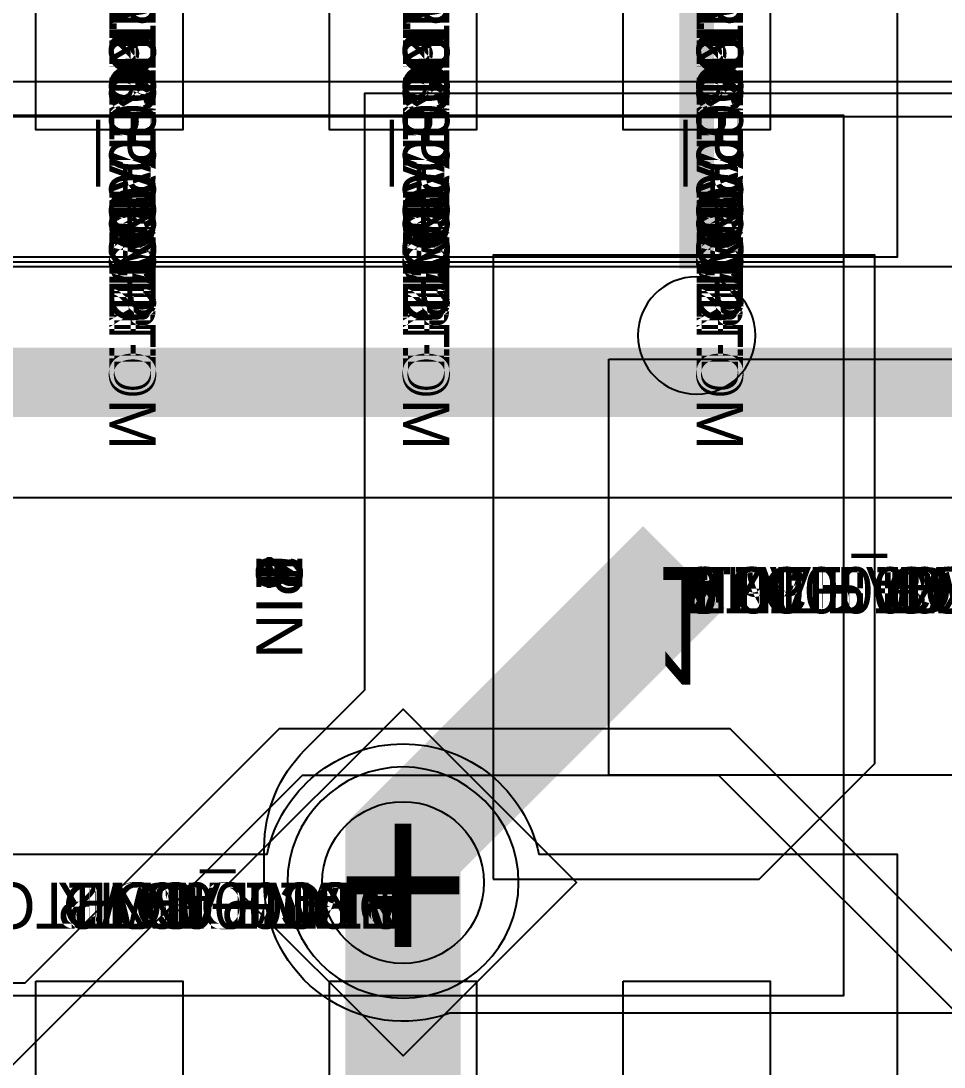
# Model space of a CAD drawing. Extents: x 0 to 323, y 0 to 320.
# Drawn here: x 30.545 to 34.538, y 206.042 to 210.569 of the extents above; entities that cross this region are included whole.
import ezdxf
from ezdxf.enums import TextEntityAlignment as Align

# ---------------------------------------------------------------- set-up
doc = ezdxf.new("R2010")
doc.units = 0
doc.header["$MEASUREMENT"] = 0
doc.layers.get('0').update_dxf_attribs({"linetype": 'CONTINUOUS'})
for name, color, linetype in [('CDN_FIGURES', 7, 'CONTINUOUS'), ('ETCH_BOTTOM', 7, 'CONTINUOUS'), ('ETCH_GND', 3, 'CONTINUOUS'), ('ETCH_INT1', 4, 'CONTINUOUS'), ('ETCH_INT2', 5, 'CONTINUOUS'), ('ETCH_PWR', 6, 'CONTINUOUS'), ('ETCH_TOP', 2, 'CONTINUOUS'), ('MANUFACTURING_NCLEGEND-1-6', 8, 'CONTINUOUS'), ('PACKAGE_GEOMETRY_ASSEMBLY_TOP', 11, 'CONTINUOUS'), ('PACKAGE_GEOMETRY_PIN_NUMBER', 9, 'CONTINUOUS')]:
    doc.layers.add(name, color=color, linetype=linetype)

# ---------------------------------------------------------------- blocks, each defined once
blk = doc.blocks.new('PAD_INFO')
for tag in ['SHAPE_TYPE', 'PAD_HEIGHT', 'PAD_LAYER', 'PAD_TYPE', 'PAD_WIDTH']:
    blk.add_attdef(tag, (0, 0), '', height=0.2)
at = {"flags": 2}
blk.add_attdef('CDN_TYPE', (0, 0), '', height=0.2, dxfattribs=at)
blk = doc.blocks.new('DRILL_INFO')
at = {"flags": 2}
blk.add_attdef('CDN_TYPE', (0, 0), '', height=0.2, dxfattribs=at)
for tag in ['FSHAPE', 'FCHAR', 'DRILL_HEIGHT', 'DIAMETER', 'PLATED', 'DRILL_WIDTH']:
    blk.add_attdef(tag, (0, 0), '', height=0.2)
blk = doc.blocks.new('VIA0700X0300')
at = {"layer": 'ETCH_BOTTOM'}
blk.add_circle((0, 0), 0.35, dxfattribs=at)
at = {"layer": 'ETCH_GND'}
blk.add_circle((0, 0), 0.35, dxfattribs=at)
at = {"layer": 'ETCH_INT1'}
blk.add_circle((0, 0), 0.35, dxfattribs=at)
at = {"layer": 'ETCH_INT2'}
blk.add_circle((0, 0), 0.35, dxfattribs=at)
at = {"layer": 'ETCH_PWR'}
blk.add_circle((0, 0), 0.35, dxfattribs=at)
at = {"layer": 'ETCH_TOP'}
blk.add_circle((0, 0), 0.35, dxfattribs=at)
ref = blk.add_blockref('PAD_INFO', (0, 0))
ref.add_attrib('PAD_LAYER', 'ETCH_TOP', (0, 0), dxfattribs={"height": 0.2})
ref.add_attrib('SHAPE_TYPE', 'NULL', (0, 0), dxfattribs={"height": 0.2})
ref.add_attrib('PAD_TYPE', 'ANTIPAD', (0, 0), dxfattribs={"height": 0.2})
ref.add_attrib('PAD_WIDTH', '0.000000', (0, 0), dxfattribs={"height": 0.2})
ref.add_attrib('PAD_HEIGHT', '0.000000', (0, 0), dxfattribs={"height": 0.2})
ref = blk.add_blockref('PAD_INFO', (0, 0))
ref.add_attrib('PAD_LAYER', 'ETCH_GND', (0, 0), dxfattribs={"height": 0.2})
ref.add_attrib('SHAPE_TYPE', 'NULL', (0, 0), dxfattribs={"height": 0.2})
ref.add_attrib('PAD_TYPE', 'ANTIPAD', (0, 0), dxfattribs={"height": 0.2})
ref.add_attrib('PAD_WIDTH', '0.000000', (0, 0), dxfattribs={"height": 0.2})
ref.add_attrib('PAD_HEIGHT', '0.000000', (0, 0), dxfattribs={"height": 0.2})
ref = blk.add_blockref('PAD_INFO', (0, 0))
ref.add_attrib('PAD_LAYER', 'ETCH_INT1', (0, 0), dxfattribs={"height": 0.2})
ref.add_attrib('SHAPE_TYPE', 'NULL', (0, 0), dxfattribs={"height": 0.2})
ref.add_attrib('PAD_TYPE', 'ANTIPAD', (0, 0), dxfattribs={"height": 0.2})
ref.add_attrib('PAD_WIDTH', '0.000000', (0, 0), dxfattribs={"height": 0.2})
ref.add_attrib('PAD_HEIGHT', '0.000000', (0, 0), dxfattribs={"height": 0.2})
ref = blk.add_blockref('PAD_INFO', (0, 0))
ref.add_attrib('PAD_LAYER', 'ETCH_INT2', (0, 0), dxfattribs={"height": 0.2})
ref.add_attrib('SHAPE_TYPE', 'NULL', (0, 0), dxfattribs={"height": 0.2})
ref.add_attrib('PAD_TYPE', 'ANTIPAD', (0, 0), dxfattribs={"height": 0.2})
ref.add_attrib('PAD_WIDTH', '0.000000', (0, 0), dxfattribs={"height": 0.2})
ref.add_attrib('PAD_HEIGHT', '0.000000', (0, 0), dxfattribs={"height": 0.2})
ref = blk.add_blockref('PAD_INFO', (0, 0))
ref.add_attrib('PAD_LAYER', 'ETCH_PWR', (0, 0), dxfattribs={"height": 0.2})
ref.add_attrib('SHAPE_TYPE', 'NULL', (0, 0), dxfattribs={"height": 0.2})
ref.add_attrib('PAD_TYPE', 'ANTIPAD', (0, 0), dxfattribs={"height": 0.2})
ref.add_attrib('PAD_WIDTH', '0.000000', (0, 0), dxfattribs={"height": 0.2})
ref.add_attrib('PAD_HEIGHT', '0.000000', (0, 0), dxfattribs={"height": 0.2})
ref = blk.add_blockref('PAD_INFO', (0, 0))
ref.add_attrib('PAD_LAYER', 'ETCH_BOTTOM', (0, 0), dxfattribs={"height": 0.2})
ref.add_attrib('SHAPE_TYPE', 'NULL', (0, 0), dxfattribs={"height": 0.2})
ref.add_attrib('PAD_TYPE', 'ANTIPAD', (0, 0), dxfattribs={"height": 0.2})
ref.add_attrib('PAD_WIDTH', '0.000000', (0, 0), dxfattribs={"height": 0.2})
ref.add_attrib('PAD_HEIGHT', '0.000000', (0, 0), dxfattribs={"height": 0.2})
ref = blk.add_blockref('PAD_INFO', (0, 0))
ref.add_attrib('PAD_LAYER', 'ETCH_TOP', (0, 0), dxfattribs={"height": 0.2})
ref.add_attrib('SHAPE_TYPE', 'NULL', (0, 0), dxfattribs={"height": 0.2})
ref.add_attrib('PAD_TYPE', 'THERMAL', (0, 0), dxfattribs={"height": 0.2})
ref.add_attrib('PAD_WIDTH', '0.000000', (0, 0), dxfattribs={"height": 0.2})
ref.add_attrib('PAD_HEIGHT', '0.000000', (0, 0), dxfattribs={"height": 0.2})
ref = blk.add_blockref('PAD_INFO', (0, 0))
ref.add_attrib('PAD_LAYER', 'ETCH_GND', (0, 0), dxfattribs={"height": 0.2})
ref.add_attrib('SHAPE_TYPE', 'NULL', (0, 0), dxfattribs={"height": 0.2})
ref.add_attrib('PAD_TYPE', 'THERMAL', (0, 0), dxfattribs={"height": 0.2})
ref.add_attrib('PAD_WIDTH', '0.000000', (0, 0), dxfattribs={"height": 0.2})
ref.add_attrib('PAD_HEIGHT', '0.000000', (0, 0), dxfattribs={"height": 0.2})
ref = blk.add_blockref('PAD_INFO', (0, 0))
ref.add_attrib('PAD_LAYER', 'ETCH_INT1', (0, 0), dxfattribs={"height": 0.2})
ref.add_attrib('SHAPE_TYPE', 'NULL', (0, 0), dxfattribs={"height": 0.2})
ref.add_attrib('PAD_TYPE', 'THERMAL', (0, 0), dxfattribs={"height": 0.2})
ref.add_attrib('PAD_WIDTH', '0.000000', (0, 0), dxfattribs={"height": 0.2})
ref.add_attrib('PAD_HEIGHT', '0.000000', (0, 0), dxfattribs={"height": 0.2})
ref = blk.add_blockref('PAD_INFO', (0, 0))
ref.add_attrib('PAD_LAYER', 'ETCH_INT2', (0, 0), dxfattribs={"height": 0.2})
ref.add_attrib('SHAPE_TYPE', 'NULL', (0, 0), dxfattribs={"height": 0.2})
ref.add_attrib('PAD_TYPE', 'THERMAL', (0, 0), dxfattribs={"height": 0.2})
ref.add_attrib('PAD_WIDTH', '0.000000', (0, 0), dxfattribs={"height": 0.2})
ref.add_attrib('PAD_HEIGHT', '0.000000', (0, 0), dxfattribs={"height": 0.2})
ref = blk.add_blockref('PAD_INFO', (0, 0))
ref.add_attrib('PAD_LAYER', 'ETCH_PWR', (0, 0), dxfattribs={"height": 0.2})
ref.add_attrib('SHAPE_TYPE', 'NULL', (0, 0), dxfattribs={"height": 0.2})
ref.add_attrib('PAD_TYPE', 'THERMAL', (0, 0), dxfattribs={"height": 0.2})
ref.add_attrib('PAD_WIDTH', '0.000000', (0, 0), dxfattribs={"height": 0.2})
ref.add_attrib('PAD_HEIGHT', '0.000000', (0, 0), dxfattribs={"height": 0.2})
ref = blk.add_blockref('PAD_INFO', (0, 0))
ref.add_attrib('PAD_LAYER', 'ETCH_BOTTOM', (0, 0), dxfattribs={"height": 0.2})
ref.add_attrib('SHAPE_TYPE', 'NULL', (0, 0), dxfattribs={"height": 0.2})
ref.add_attrib('PAD_TYPE', 'THERMAL', (0, 0), dxfattribs={"height": 0.2})
ref.add_attrib('PAD_WIDTH', '0.000000', (0, 0), dxfattribs={"height": 0.2})
ref.add_attrib('PAD_HEIGHT', '0.000000', (0, 0), dxfattribs={"height": 0.2})
ref = blk.add_blockref('PAD_INFO', (0, 0))
ref.add_attrib('PAD_LAYER', 'ETCH_TOP', (0, 0), dxfattribs={"height": 0.2})
ref.add_attrib('SHAPE_TYPE', 'CIRCLE', (0, 0), dxfattribs={"height": 0.2})
ref.add_attrib('PAD_TYPE', 'REGULAR', (0, 0), dxfattribs={"height": 0.2})
ref.add_attrib('PAD_WIDTH', '0.700000', (0, 0), dxfattribs={"height": 0.2})
ref.add_attrib('PAD_HEIGHT', '0.700000', (0, 0), dxfattribs={"height": 0.2})
ref = blk.add_blockref('PAD_INFO', (0, 0))
ref.add_attrib('PAD_LAYER', 'ETCH_GND', (0, 0), dxfattribs={"height": 0.2})
ref.add_attrib('SHAPE_TYPE', 'CIRCLE', (0, 0), dxfattribs={"height": 0.2})
ref.add_attrib('PAD_TYPE', 'REGULAR', (0, 0), dxfattribs={"height": 0.2})
ref.add_attrib('PAD_WIDTH', '0.700000', (0, 0), dxfattribs={"height": 0.2})
ref.add_attrib('PAD_HEIGHT', '0.700000', (0, 0), dxfattribs={"height": 0.2})
ref = blk.add_blockref('PAD_INFO', (0, 0))
ref.add_attrib('PAD_LAYER', 'ETCH_INT1', (0, 0), dxfattribs={"height": 0.2})
ref.add_attrib('SHAPE_TYPE', 'CIRCLE', (0, 0), dxfattribs={"height": 0.2})
ref.add_attrib('PAD_TYPE', 'REGULAR', (0, 0), dxfattribs={"height": 0.2})
ref.add_attrib('PAD_WIDTH', '0.700000', (0, 0), dxfattribs={"height": 0.2})
ref.add_attrib('PAD_HEIGHT', '0.700000', (0, 0), dxfattribs={"height": 0.2})
ref = blk.add_blockref('PAD_INFO', (0, 0))
ref.add_attrib('PAD_LAYER', 'ETCH_INT2', (0, 0), dxfattribs={"height": 0.2})
ref.add_attrib('SHAPE_TYPE', 'CIRCLE', (0, 0), dxfattribs={"height": 0.2})
ref.add_attrib('PAD_TYPE', 'REGULAR', (0, 0), dxfattribs={"height": 0.2})
ref.add_attrib('PAD_WIDTH', '0.700000', (0, 0), dxfattribs={"height": 0.2})
ref.add_attrib('PAD_HEIGHT', '0.700000', (0, 0), dxfattribs={"height": 0.2})
ref = blk.add_blockref('PAD_INFO', (0, 0))
ref.add_attrib('PAD_LAYER', 'ETCH_PWR', (0, 0), dxfattribs={"height": 0.2})
ref.add_attrib('SHAPE_TYPE', 'CIRCLE', (0, 0), dxfattribs={"height": 0.2})
ref.add_attrib('PAD_TYPE', 'REGULAR', (0, 0), dxfattribs={"height": 0.2})
ref.add_attrib('PAD_WIDTH', '0.700000', (0, 0), dxfattribs={"height": 0.2})
ref.add_attrib('PAD_HEIGHT', '0.700000', (0, 0), dxfattribs={"height": 0.2})
ref = blk.add_blockref('PAD_INFO', (0, 0))
ref.add_attrib('PAD_LAYER', 'ETCH_BOTTOM', (0, 0), dxfattribs={"height": 0.2})
ref.add_attrib('SHAPE_TYPE', 'CIRCLE', (0, 0), dxfattribs={"height": 0.2})
ref.add_attrib('PAD_TYPE', 'REGULAR', (0, 0), dxfattribs={"height": 0.2})
ref.add_attrib('PAD_WIDTH', '0.700000', (0, 0), dxfattribs={"height": 0.2})
ref.add_attrib('PAD_HEIGHT', '0.700000', (0, 0), dxfattribs={"height": 0.2})
ref = blk.add_blockref('DRILL_INFO', (0, 0))
ref.add_attrib('DIAMETER', '0.300000', (0, 0), dxfattribs={"height": 0.2})
ref.add_attrib('PLATED', 'PLATED', (0, 0), dxfattribs={"height": 0.2})
ref.add_attrib('FSHAPE', 'DIAMOND', (0, 0), dxfattribs={"height": 0.2})
ref.add_attrib('FCHAR', '+', (0, 0), dxfattribs={"height": 0.2})
ref.add_attrib('DRILL_WIDTH', '1.500000', (0, 0), dxfattribs={"height": 0.2})
ref.add_attrib('DRILL_HEIGHT', '1.500000', (0, 0), dxfattribs={"height": 0.2})
for tag in ['CDN_TYPE', 'PIN']:
    blk.add_attdef(tag, (0, 0), '', height=0.2)
at = {"flags": 2}
for tag in ['PSTKNAME', 'BBV']:
    blk.add_attdef(tag, (0, 0), '', height=0.2, dxfattribs=at)
blk = doc.blocks.new('FIGURE_DIAMOND')
at = {"layer": 'CDN_FIGURES'}
blk.add_lwpolyline([(-0.5, 0), (0, 0.5), (0.5, 0), (0, -0.5)], close=True, dxfattribs=at)
blk = doc.blocks.new('RC1650X2700TS_C1')
for tag in ['CDN_TYPE', 'PIN']:
    blk.add_attdef(tag, (0, 0), '', height=0.2)
at = {"flags": 2}
for tag in ['PSTKNAME', 'BBV']:
    blk.add_attdef(tag, (0, 0), '', height=0.2, dxfattribs=at)
blk = doc.blocks.new('RC1650X2700TS_C')
at = {"layer": 'ETCH_TOP'}
blk.add_lwpolyline([(-0.825, 1.35), (0.325, 1.35), (0.825, 0.85), (0.825, -1.35), (-0.825, -1.35)], close=True, dxfattribs=at)
ref = blk.add_blockref('PAD_INFO', (0, 0))
ref.add_attrib('PAD_LAYER', 'ETCH_TOP', (0, 0), dxfattribs={"height": 0.2})
ref.add_attrib('SHAPE_TYPE', 'NULL', (0, 0), dxfattribs={"height": 0.2})
ref.add_attrib('PAD_TYPE', 'ANTIPAD', (0, 0), dxfattribs={"height": 0.2})
ref.add_attrib('PAD_WIDTH', '0.000000', (0, 0), dxfattribs={"height": 0.2})
ref.add_attrib('PAD_HEIGHT', '0.000000', (0, 0), dxfattribs={"height": 0.2})
ref = blk.add_blockref('PAD_INFO', (0, 0))
ref.add_attrib('PAD_LAYER', 'ETCH_GND', (0, 0), dxfattribs={"height": 0.2})
ref.add_attrib('SHAPE_TYPE', 'NULL', (0, 0), dxfattribs={"height": 0.2})
ref.add_attrib('PAD_TYPE', 'ANTIPAD', (0, 0), dxfattribs={"height": 0.2})
ref.add_attrib('PAD_WIDTH', '0.000000', (0, 0), dxfattribs={"height": 0.2})
ref.add_attrib('PAD_HEIGHT', '0.000000', (0, 0), dxfattribs={"height": 0.2})
ref = blk.add_blockref('PAD_INFO', (0, 0))
ref.add_attrib('PAD_LAYER', 'ETCH_INT1', (0, 0), dxfattribs={"height": 0.2})
ref.add_attrib('SHAPE_TYPE', 'NULL', (0, 0), dxfattribs={"height": 0.2})
ref.add_attrib('PAD_TYPE', 'ANTIPAD', (0, 0), dxfattribs={"height": 0.2})
ref.add_attrib('PAD_WIDTH', '0.000000', (0, 0), dxfattribs={"height": 0.2})
ref.add_attrib('PAD_HEIGHT', '0.000000', (0, 0), dxfattribs={"height": 0.2})
ref = blk.add_blockref('PAD_INFO', (0, 0))
ref.add_attrib('PAD_LAYER', 'ETCH_INT2', (0, 0), dxfattribs={"height": 0.2})
ref.add_attrib('SHAPE_TYPE', 'NULL', (0, 0), dxfattribs={"height": 0.2})
ref.add_attrib('PAD_TYPE', 'ANTIPAD', (0, 0), dxfattribs={"height": 0.2})
ref.add_attrib('PAD_WIDTH', '0.000000', (0, 0), dxfattribs={"height": 0.2})
ref.add_attrib('PAD_HEIGHT', '0.000000', (0, 0), dxfattribs={"height": 0.2})
ref = blk.add_blockref('PAD_INFO', (0, 0))
ref.add_attrib('PAD_LAYER', 'ETCH_PWR', (0, 0), dxfattribs={"height": 0.2})
ref.add_attrib('SHAPE_TYPE', 'NULL', (0, 0), dxfattribs={"height": 0.2})
ref.add_attrib('PAD_TYPE', 'ANTIPAD', (0, 0), dxfattribs={"height": 0.2})
ref.add_attrib('PAD_WIDTH', '0.000000', (0, 0), dxfattribs={"height": 0.2})
ref.add_attrib('PAD_HEIGHT', '0.000000', (0, 0), dxfattribs={"height": 0.2})
ref = blk.add_blockref('PAD_INFO', (0, 0))
ref.add_attrib('PAD_LAYER', 'ETCH_BOTTOM', (0, 0), dxfattribs={"height": 0.2})
ref.add_attrib('SHAPE_TYPE', 'NULL', (0, 0), dxfattribs={"height": 0.2})
ref.add_attrib('PAD_TYPE', 'ANTIPAD', (0, 0), dxfattribs={"height": 0.2})
ref.add_attrib('PAD_WIDTH', '0.000000', (0, 0), dxfattribs={"height": 0.2})
ref.add_attrib('PAD_HEIGHT', '0.000000', (0, 0), dxfattribs={"height": 0.2})
ref = blk.add_blockref('PAD_INFO', (0, 0))
ref.add_attrib('PAD_LAYER', 'ETCH_TOP', (0, 0), dxfattribs={"height": 0.2})
ref.add_attrib('SHAPE_TYPE', 'NULL', (0, 0), dxfattribs={"height": 0.2})
ref.add_attrib('PAD_TYPE', 'THERMAL', (0, 0), dxfattribs={"height": 0.2})
ref.add_attrib('PAD_WIDTH', '0.000000', (0, 0), dxfattribs={"height": 0.2})
ref.add_attrib('PAD_HEIGHT', '0.000000', (0, 0), dxfattribs={"height": 0.2})
ref = blk.add_blockref('PAD_INFO', (0, 0))
ref.add_attrib('PAD_LAYER', 'ETCH_GND', (0, 0), dxfattribs={"height": 0.2})
ref.add_attrib('SHAPE_TYPE', 'NULL', (0, 0), dxfattribs={"height": 0.2})
ref.add_attrib('PAD_TYPE', 'THERMAL', (0, 0), dxfattribs={"height": 0.2})
ref.add_attrib('PAD_WIDTH', '0.000000', (0, 0), dxfattribs={"height": 0.2})
ref.add_attrib('PAD_HEIGHT', '0.000000', (0, 0), dxfattribs={"height": 0.2})
ref = blk.add_blockref('PAD_INFO', (0, 0))
ref.add_attrib('PAD_LAYER', 'ETCH_INT1', (0, 0), dxfattribs={"height": 0.2})
ref.add_attrib('SHAPE_TYPE', 'NULL', (0, 0), dxfattribs={"height": 0.2})
ref.add_attrib('PAD_TYPE', 'THERMAL', (0, 0), dxfattribs={"height": 0.2})
ref.add_attrib('PAD_WIDTH', '0.000000', (0, 0), dxfattribs={"height": 0.2})
ref.add_attrib('PAD_HEIGHT', '0.000000', (0, 0), dxfattribs={"height": 0.2})
ref = blk.add_blockref('PAD_INFO', (0, 0))
ref.add_attrib('PAD_LAYER', 'ETCH_INT2', (0, 0), dxfattribs={"height": 0.2})
ref.add_attrib('SHAPE_TYPE', 'NULL', (0, 0), dxfattribs={"height": 0.2})
ref.add_attrib('PAD_TYPE', 'THERMAL', (0, 0), dxfattribs={"height": 0.2})
ref.add_attrib('PAD_WIDTH', '0.000000', (0, 0), dxfattribs={"height": 0.2})
ref.add_attrib('PAD_HEIGHT', '0.000000', (0, 0), dxfattribs={"height": 0.2})
ref = blk.add_blockref('PAD_INFO', (0, 0))
ref.add_attrib('PAD_LAYER', 'ETCH_PWR', (0, 0), dxfattribs={"height": 0.2})
ref.add_attrib('SHAPE_TYPE', 'NULL', (0, 0), dxfattribs={"height": 0.2})
ref.add_attrib('PAD_TYPE', 'THERMAL', (0, 0), dxfattribs={"height": 0.2})
ref.add_attrib('PAD_WIDTH', '0.000000', (0, 0), dxfattribs={"height": 0.2})
ref.add_attrib('PAD_HEIGHT', '0.000000', (0, 0), dxfattribs={"height": 0.2})
ref = blk.add_blockref('PAD_INFO', (0, 0))
ref.add_attrib('PAD_LAYER', 'ETCH_BOTTOM', (0, 0), dxfattribs={"height": 0.2})
ref.add_attrib('SHAPE_TYPE', 'NULL', (0, 0), dxfattribs={"height": 0.2})
ref.add_attrib('PAD_TYPE', 'THERMAL', (0, 0), dxfattribs={"height": 0.2})
ref.add_attrib('PAD_WIDTH', '0.000000', (0, 0), dxfattribs={"height": 0.2})
ref.add_attrib('PAD_HEIGHT', '0.000000', (0, 0), dxfattribs={"height": 0.2})
ref = blk.add_blockref('PAD_INFO', (0, 0))
ref.add_attrib('PAD_LAYER', 'ETCH_GND', (0, 0), dxfattribs={"height": 0.2})
ref.add_attrib('SHAPE_TYPE', 'NULL', (0, 0), dxfattribs={"height": 0.2})
ref.add_attrib('PAD_TYPE', 'REGULAR', (0, 0), dxfattribs={"height": 0.2})
ref.add_attrib('PAD_WIDTH', '0.000000', (0, 0), dxfattribs={"height": 0.2})
ref.add_attrib('PAD_HEIGHT', '0.000000', (0, 0), dxfattribs={"height": 0.2})
ref = blk.add_blockref('PAD_INFO', (0, 0))
ref.add_attrib('PAD_LAYER', 'ETCH_INT1', (0, 0), dxfattribs={"height": 0.2})
ref.add_attrib('SHAPE_TYPE', 'NULL', (0, 0), dxfattribs={"height": 0.2})
ref.add_attrib('PAD_TYPE', 'REGULAR', (0, 0), dxfattribs={"height": 0.2})
ref.add_attrib('PAD_WIDTH', '0.000000', (0, 0), dxfattribs={"height": 0.2})
ref.add_attrib('PAD_HEIGHT', '0.000000', (0, 0), dxfattribs={"height": 0.2})
ref = blk.add_blockref('PAD_INFO', (0, 0))
ref.add_attrib('PAD_LAYER', 'ETCH_INT2', (0, 0), dxfattribs={"height": 0.2})
ref.add_attrib('SHAPE_TYPE', 'NULL', (0, 0), dxfattribs={"height": 0.2})
ref.add_attrib('PAD_TYPE', 'REGULAR', (0, 0), dxfattribs={"height": 0.2})
ref.add_attrib('PAD_WIDTH', '0.000000', (0, 0), dxfattribs={"height": 0.2})
ref.add_attrib('PAD_HEIGHT', '0.000000', (0, 0), dxfattribs={"height": 0.2})
ref = blk.add_blockref('PAD_INFO', (0, 0))
ref.add_attrib('PAD_LAYER', 'ETCH_PWR', (0, 0), dxfattribs={"height": 0.2})
ref.add_attrib('SHAPE_TYPE', 'NULL', (0, 0), dxfattribs={"height": 0.2})
ref.add_attrib('PAD_TYPE', 'REGULAR', (0, 0), dxfattribs={"height": 0.2})
ref.add_attrib('PAD_WIDTH', '0.000000', (0, 0), dxfattribs={"height": 0.2})
ref.add_attrib('PAD_HEIGHT', '0.000000', (0, 0), dxfattribs={"height": 0.2})
ref = blk.add_blockref('PAD_INFO', (0, 0))
ref.add_attrib('PAD_LAYER', 'ETCH_BOTTOM', (0, 0), dxfattribs={"height": 0.2})
ref.add_attrib('SHAPE_TYPE', 'NULL', (0, 0), dxfattribs={"height": 0.2})
ref.add_attrib('PAD_TYPE', 'REGULAR', (0, 0), dxfattribs={"height": 0.2})
ref.add_attrib('PAD_WIDTH', '0.000000', (0, 0), dxfattribs={"height": 0.2})
ref.add_attrib('PAD_HEIGHT', '0.000000', (0, 0), dxfattribs={"height": 0.2})
ref = blk.add_blockref('DRILL_INFO', (0, 0))
ref.add_attrib('DIAMETER', '0.000000', (0, 0), dxfattribs={"height": 0.2})
ref.add_attrib('PLATED', 'PLATED', (0, 0), dxfattribs={"height": 0.2})
ref.add_attrib('FSHAPE', 'NULL', (0, 0), dxfattribs={"height": 0.2})
ref.add_attrib('DRILL_WIDTH', '0.000000', (0, 0), dxfattribs={"height": 0.2})
ref.add_attrib('DRILL_HEIGHT', '0.000000', (0, 0), dxfattribs={"height": 0.2})
ref = blk.add_blockref('PAD_INFO', (0, 0))
ref.add_attrib('PAD_LAYER', 'ETCH_TOP', (0, 0), dxfattribs={"height": 0.2})
ref.add_attrib('SHAPE_TYPE', 'SHAPE', (0, 0), dxfattribs={"height": 0.2})
ref.add_attrib('PAD_TYPE', 'REGULAR', (0, 0), dxfattribs={"height": 0.2})
ref.add_attrib('PAD_WIDTH', '1.650000', (0, 0), dxfattribs={"height": 0.2})
ref.add_attrib('PAD_HEIGHT', '2.700000', (0, 0), dxfattribs={"height": 0.2})
for tag in ['CDN_TYPE', 'PIN']:
    blk.add_attdef(tag, (0, 0), '', height=0.2)
at = {"flags": 2}
for tag in ['PSTKNAME', 'BBV']:
    blk.add_attdef(tag, (0, 0), '', height=0.2, dxfattribs=at)
blk = doc.blocks.new('F94')
at = {"layer": 'PACKAGE_GEOMETRY_ASSEMBLY_TOP'}
blk.add_lwpolyline([(-0.325, -0.9), (3.075, -0.9), (3.075, 0.9), (-0.325, 0.9)], close=True, dxfattribs=at)
at = {"layer": 'ETCH_TOP'}
ref = blk.add_blockref('RC1650X2700TS_C', (0, 0), dxfattribs=at)
ref.add_attrib('CDN_TYPE', 'PIN', (0, 0), dxfattribs={"height": 0.2})
ref.add_attrib('PIN', '1', (0, 0), dxfattribs={"height": 0.2})
ref = blk.add_blockref('RC1650X2700TS_C1', (2.75, 0), dxfattribs=at)
ref.add_attrib('CDN_TYPE', 'PIN', (0, 0), dxfattribs={"height": 0.2})
ref.add_attrib('PIN', '2', (0, 0), dxfattribs={"height": 0.2})
at = {"flags": 2}
for tag in ['SYMBOL_TYPE', 'CDN_TYPE', 'REFDES']:
    blk.add_attdef(tag, (0, 0), '', height=0.2, dxfattribs=at)
blk = doc.blocks.new('SMD50_25')
at = {"layer": 'ETCH_TOP'}
blk.add_lwpolyline([(-0.635, -0.3175), (-0.635, 0.3175), (0.635, 0.3175), (0.635, -0.3175)], close=True, dxfattribs=at)
ref = blk.add_blockref('PAD_INFO', (0, 0))
ref.add_attrib('PAD_LAYER', 'ETCH_TOP', (0, 0), dxfattribs={"height": 0.2})
ref.add_attrib('SHAPE_TYPE', 'NULL', (0, 0), dxfattribs={"height": 0.2})
ref.add_attrib('PAD_TYPE', 'ANTIPAD', (0, 0), dxfattribs={"height": 0.2})
ref.add_attrib('PAD_WIDTH', '0.000000', (0, 0), dxfattribs={"height": 0.2})
ref.add_attrib('PAD_HEIGHT', '0.000000', (0, 0), dxfattribs={"height": 0.2})
ref = blk.add_blockref('PAD_INFO', (0, 0))
ref.add_attrib('PAD_LAYER', 'ETCH_GND', (0, 0), dxfattribs={"height": 0.2})
ref.add_attrib('SHAPE_TYPE', 'NULL', (0, 0), dxfattribs={"height": 0.2})
ref.add_attrib('PAD_TYPE', 'ANTIPAD', (0, 0), dxfattribs={"height": 0.2})
ref.add_attrib('PAD_WIDTH', '0.000000', (0, 0), dxfattribs={"height": 0.2})
ref.add_attrib('PAD_HEIGHT', '0.000000', (0, 0), dxfattribs={"height": 0.2})
ref = blk.add_blockref('PAD_INFO', (0, 0))
ref.add_attrib('PAD_LAYER', 'ETCH_INT1', (0, 0), dxfattribs={"height": 0.2})
ref.add_attrib('SHAPE_TYPE', 'NULL', (0, 0), dxfattribs={"height": 0.2})
ref.add_attrib('PAD_TYPE', 'ANTIPAD', (0, 0), dxfattribs={"height": 0.2})
ref.add_attrib('PAD_WIDTH', '0.000000', (0, 0), dxfattribs={"height": 0.2})
ref.add_attrib('PAD_HEIGHT', '0.000000', (0, 0), dxfattribs={"height": 0.2})
ref = blk.add_blockref('PAD_INFO', (0, 0))
ref.add_attrib('PAD_LAYER', 'ETCH_INT2', (0, 0), dxfattribs={"height": 0.2})
ref.add_attrib('SHAPE_TYPE', 'NULL', (0, 0), dxfattribs={"height": 0.2})
ref.add_attrib('PAD_TYPE', 'ANTIPAD', (0, 0), dxfattribs={"height": 0.2})
ref.add_attrib('PAD_WIDTH', '0.000000', (0, 0), dxfattribs={"height": 0.2})
ref.add_attrib('PAD_HEIGHT', '0.000000', (0, 0), dxfattribs={"height": 0.2})
ref = blk.add_blockref('PAD_INFO', (0, 0))
ref.add_attrib('PAD_LAYER', 'ETCH_PWR', (0, 0), dxfattribs={"height": 0.2})
ref.add_attrib('SHAPE_TYPE', 'NULL', (0, 0), dxfattribs={"height": 0.2})
ref.add_attrib('PAD_TYPE', 'ANTIPAD', (0, 0), dxfattribs={"height": 0.2})
ref.add_attrib('PAD_WIDTH', '0.000000', (0, 0), dxfattribs={"height": 0.2})
ref.add_attrib('PAD_HEIGHT', '0.000000', (0, 0), dxfattribs={"height": 0.2})
ref = blk.add_blockref('PAD_INFO', (0, 0))
ref.add_attrib('PAD_LAYER', 'ETCH_BOTTOM', (0, 0), dxfattribs={"height": 0.2})
ref.add_attrib('SHAPE_TYPE', 'NULL', (0, 0), dxfattribs={"height": 0.2})
ref.add_attrib('PAD_TYPE', 'ANTIPAD', (0, 0), dxfattribs={"height": 0.2})
ref.add_attrib('PAD_WIDTH', '0.000000', (0, 0), dxfattribs={"height": 0.2})
ref.add_attrib('PAD_HEIGHT', '0.000000', (0, 0), dxfattribs={"height": 0.2})
ref = blk.add_blockref('PAD_INFO', (0, 0))
ref.add_attrib('PAD_LAYER', 'ETCH_TOP', (0, 0), dxfattribs={"height": 0.2})
ref.add_attrib('SHAPE_TYPE', 'NULL', (0, 0), dxfattribs={"height": 0.2})
ref.add_attrib('PAD_TYPE', 'THERMAL', (0, 0), dxfattribs={"height": 0.2})
ref.add_attrib('PAD_WIDTH', '0.000000', (0, 0), dxfattribs={"height": 0.2})
ref.add_attrib('PAD_HEIGHT', '0.000000', (0, 0), dxfattribs={"height": 0.2})
ref = blk.add_blockref('PAD_INFO', (0, 0))
ref.add_attrib('PAD_LAYER', 'ETCH_GND', (0, 0), dxfattribs={"height": 0.2})
ref.add_attrib('SHAPE_TYPE', 'NULL', (0, 0), dxfattribs={"height": 0.2})
ref.add_attrib('PAD_TYPE', 'THERMAL', (0, 0), dxfattribs={"height": 0.2})
ref.add_attrib('PAD_WIDTH', '0.000000', (0, 0), dxfattribs={"height": 0.2})
ref.add_attrib('PAD_HEIGHT', '0.000000', (0, 0), dxfattribs={"height": 0.2})
ref = blk.add_blockref('PAD_INFO', (0, 0))
ref.add_attrib('PAD_LAYER', 'ETCH_INT1', (0, 0), dxfattribs={"height": 0.2})
ref.add_attrib('SHAPE_TYPE', 'NULL', (0, 0), dxfattribs={"height": 0.2})
ref.add_attrib('PAD_TYPE', 'THERMAL', (0, 0), dxfattribs={"height": 0.2})
ref.add_attrib('PAD_WIDTH', '0.000000', (0, 0), dxfattribs={"height": 0.2})
ref.add_attrib('PAD_HEIGHT', '0.000000', (0, 0), dxfattribs={"height": 0.2})
ref = blk.add_blockref('PAD_INFO', (0, 0))
ref.add_attrib('PAD_LAYER', 'ETCH_INT2', (0, 0), dxfattribs={"height": 0.2})
ref.add_attrib('SHAPE_TYPE', 'NULL', (0, 0), dxfattribs={"height": 0.2})
ref.add_attrib('PAD_TYPE', 'THERMAL', (0, 0), dxfattribs={"height": 0.2})
ref.add_attrib('PAD_WIDTH', '0.000000', (0, 0), dxfattribs={"height": 0.2})
ref.add_attrib('PAD_HEIGHT', '0.000000', (0, 0), dxfattribs={"height": 0.2})
ref = blk.add_blockref('PAD_INFO', (0, 0))
ref.add_attrib('PAD_LAYER', 'ETCH_PWR', (0, 0), dxfattribs={"height": 0.2})
ref.add_attrib('SHAPE_TYPE', 'NULL', (0, 0), dxfattribs={"height": 0.2})
ref.add_attrib('PAD_TYPE', 'THERMAL', (0, 0), dxfattribs={"height": 0.2})
ref.add_attrib('PAD_WIDTH', '0.000000', (0, 0), dxfattribs={"height": 0.2})
ref.add_attrib('PAD_HEIGHT', '0.000000', (0, 0), dxfattribs={"height": 0.2})
ref = blk.add_blockref('PAD_INFO', (0, 0))
ref.add_attrib('PAD_LAYER', 'ETCH_BOTTOM', (0, 0), dxfattribs={"height": 0.2})
ref.add_attrib('SHAPE_TYPE', 'NULL', (0, 0), dxfattribs={"height": 0.2})
ref.add_attrib('PAD_TYPE', 'THERMAL', (0, 0), dxfattribs={"height": 0.2})
ref.add_attrib('PAD_WIDTH', '0.000000', (0, 0), dxfattribs={"height": 0.2})
ref.add_attrib('PAD_HEIGHT', '0.000000', (0, 0), dxfattribs={"height": 0.2})
ref = blk.add_blockref('PAD_INFO', (0, 0))
ref.add_attrib('PAD_LAYER', 'ETCH_TOP', (0, 0), dxfattribs={"height": 0.2})
ref.add_attrib('SHAPE_TYPE', 'RECTANGLE', (0, 0), dxfattribs={"height": 0.2})
ref.add_attrib('PAD_TYPE', 'REGULAR', (0, 0), dxfattribs={"height": 0.2})
ref.add_attrib('PAD_WIDTH', '1.270000', (0, 0), dxfattribs={"height": 0.2})
ref.add_attrib('PAD_HEIGHT', '0.635000', (0, 0), dxfattribs={"height": 0.2})
ref = blk.add_blockref('PAD_INFO', (0, 0))
ref.add_attrib('PAD_LAYER', 'ETCH_GND', (0, 0), dxfattribs={"height": 0.2})
ref.add_attrib('SHAPE_TYPE', 'NULL', (0, 0), dxfattribs={"height": 0.2})
ref.add_attrib('PAD_TYPE', 'REGULAR', (0, 0), dxfattribs={"height": 0.2})
ref.add_attrib('PAD_WIDTH', '0.000000', (0, 0), dxfattribs={"height": 0.2})
ref.add_attrib('PAD_HEIGHT', '0.000000', (0, 0), dxfattribs={"height": 0.2})
ref = blk.add_blockref('PAD_INFO', (0, 0))
ref.add_attrib('PAD_LAYER', 'ETCH_INT1', (0, 0), dxfattribs={"height": 0.2})
ref.add_attrib('SHAPE_TYPE', 'NULL', (0, 0), dxfattribs={"height": 0.2})
ref.add_attrib('PAD_TYPE', 'REGULAR', (0, 0), dxfattribs={"height": 0.2})
ref.add_attrib('PAD_WIDTH', '0.000000', (0, 0), dxfattribs={"height": 0.2})
ref.add_attrib('PAD_HEIGHT', '0.000000', (0, 0), dxfattribs={"height": 0.2})
ref = blk.add_blockref('PAD_INFO', (0, 0))
ref.add_attrib('PAD_LAYER', 'ETCH_INT2', (0, 0), dxfattribs={"height": 0.2})
ref.add_attrib('SHAPE_TYPE', 'NULL', (0, 0), dxfattribs={"height": 0.2})
ref.add_attrib('PAD_TYPE', 'REGULAR', (0, 0), dxfattribs={"height": 0.2})
ref.add_attrib('PAD_WIDTH', '0.000000', (0, 0), dxfattribs={"height": 0.2})
ref.add_attrib('PAD_HEIGHT', '0.000000', (0, 0), dxfattribs={"height": 0.2})
ref = blk.add_blockref('PAD_INFO', (0, 0))
ref.add_attrib('PAD_LAYER', 'ETCH_PWR', (0, 0), dxfattribs={"height": 0.2})
ref.add_attrib('SHAPE_TYPE', 'NULL', (0, 0), dxfattribs={"height": 0.2})
ref.add_attrib('PAD_TYPE', 'REGULAR', (0, 0), dxfattribs={"height": 0.2})
ref.add_attrib('PAD_WIDTH', '0.000000', (0, 0), dxfattribs={"height": 0.2})
ref.add_attrib('PAD_HEIGHT', '0.000000', (0, 0), dxfattribs={"height": 0.2})
ref = blk.add_blockref('PAD_INFO', (0, 0))
ref.add_attrib('PAD_LAYER', 'ETCH_BOTTOM', (0, 0), dxfattribs={"height": 0.2})
ref.add_attrib('SHAPE_TYPE', 'NULL', (0, 0), dxfattribs={"height": 0.2})
ref.add_attrib('PAD_TYPE', 'REGULAR', (0, 0), dxfattribs={"height": 0.2})
ref.add_attrib('PAD_WIDTH', '0.000000', (0, 0), dxfattribs={"height": 0.2})
ref.add_attrib('PAD_HEIGHT', '0.000000', (0, 0), dxfattribs={"height": 0.2})
ref = blk.add_blockref('DRILL_INFO', (0, 0))
ref.add_attrib('DIAMETER', '0.000000', (0, 0), dxfattribs={"height": 0.2})
ref.add_attrib('PLATED', 'NON_PLATED', (0, 0), dxfattribs={"height": 0.2})
ref.add_attrib('FSHAPE', 'NULL', (0, 0), dxfattribs={"height": 0.2})
ref.add_attrib('DRILL_WIDTH', '0.000000', (0, 0), dxfattribs={"height": 0.2})
ref.add_attrib('DRILL_HEIGHT', '0.000000', (0, 0), dxfattribs={"height": 0.2})
for tag in ['CDN_TYPE', 'PIN']:
    blk.add_attdef(tag, (0, 0), '', height=0.2)
at = {"flags": 2}
for tag in ['PSTKNAME', 'BBV']:
    blk.add_attdef(tag, (0, 0), '', height=0.2, dxfattribs=at)
blk = doc.blocks.new('SOIC8')
at = {"layer": 'PACKAGE_GEOMETRY_ASSEMBLY_TOP'}
blk.add_lwpolyline([(-1.905, -2.54), (-1.905, 2.54), (1.905, 2.54), (1.905, -2.54)], close=True, dxfattribs=at)
blk.add_lwpolyline([(-1.27, 2.54), (-1.27, -2.54)], dxfattribs=at)
blk.add_lwpolyline([(-0.6985, 1.905, 1), (-1.2065, 1.905, 1)], format="xyb", close=True, dxfattribs=at)
at = {"layer": 'ETCH_TOP'}
ref = blk.add_blockref('SMD50_25', (-2.4765, 1.905), dxfattribs=at)
ref.add_attrib('CDN_TYPE', 'PIN', (0, 0), dxfattribs={"height": 0.2})
ref.add_attrib('PIN', '1', (0, 0), dxfattribs={"height": 0.2})
ref = blk.add_blockref('SMD50_25', (2.4765, 1.905), dxfattribs=at)
ref.add_attrib('CDN_TYPE', 'PIN', (0, 0), dxfattribs={"height": 0.2})
ref.add_attrib('PIN', '8', (0, 0), dxfattribs={"height": 0.2})
ref = blk.add_blockref('SMD50_25', (-2.4765, 0.635), dxfattribs=at)
ref.add_attrib('CDN_TYPE', 'PIN', (0, 0), dxfattribs={"height": 0.2})
ref.add_attrib('PIN', '2', (0, 0), dxfattribs={"height": 0.2})
ref = blk.add_blockref('SMD50_25', (2.4765, 0.635), dxfattribs=at)
ref.add_attrib('CDN_TYPE', 'PIN', (0, 0), dxfattribs={"height": 0.2})
ref.add_attrib('PIN', '7', (0, 0), dxfattribs={"height": 0.2})
ref = blk.add_blockref('SMD50_25', (-2.4765, -0.635), dxfattribs=at)
ref.add_attrib('CDN_TYPE', 'PIN', (0, 0), dxfattribs={"height": 0.2})
ref.add_attrib('PIN', '3', (0, 0), dxfattribs={"height": 0.2})
ref = blk.add_blockref('SMD50_25', (-2.4765, -1.905), dxfattribs=at)
ref.add_attrib('CDN_TYPE', 'PIN', (0, 0), dxfattribs={"height": 0.2})
ref.add_attrib('PIN', '4', (0, 0), dxfattribs={"height": 0.2})
ref = blk.add_blockref('SMD50_25', (2.4765, -1.905), dxfattribs=at)
ref.add_attrib('CDN_TYPE', 'PIN', (0, 0), dxfattribs={"height": 0.2})
ref.add_attrib('PIN', '5', (0, 0), dxfattribs={"height": 0.2})
ref = blk.add_blockref('SMD50_25', (2.4765, -0.635), dxfattribs=at)
ref.add_attrib('CDN_TYPE', 'PIN', (0, 0), dxfattribs={"height": 0.2})
ref.add_attrib('PIN', '6', (0, 0), dxfattribs={"height": 0.2})
at = {"flags": 2}
for tag in ['SYMBOL_TYPE', 'CDN_TYPE', 'REFDES']:
    blk.add_attdef(tag, (0, 0), '', height=0.2, dxfattribs=at)

msp = doc.modelspace()

# ---------------------------------------------------------------- linework, layer by layer
at = {"layer": 'ETCH_BOTTOM'}
msp.add_lwpolyline([(36.6027, 206.2755, -0.500068), (35.7225, 206.2755), (32.3998, 206.2755, -0.518855), (31.5975, 206.8405), (31.5975, 206.9905, -0.198912), (31.7733, 207.4148), (32.0326, 207.6742), (32.0326, 210.2555), (35.6726, 210.2555, -0.61243), (36.6526, 210.2555), (37.5426, 210.2555), (37.5426, 206.2755)], format="xyb", close=True, dxfattribs=at)
msp.add_lwpolyline([(32.1976, 206.8405, 0.5, 0.5, 0), (32.1976, 206.9905, 0.5, 0.5, 0), (33.4126, 208.2055, 0.5, 0.5, 0)], format="xyseb", dxfattribs=at)
at = {"layer": 'ETCH_GND'}
msp.add_lwpolyline([(32.6977, 206.8405, 1), (31.6975, 206.8405, 1)], format="xyb", close=True, dxfattribs=at)
at = {"layer": 'ETCH_INT1'}
for points, format in [([(13.7719, 199.152), (14.5755, 199.9556), (15.2576, 199.9556, -2.357659), (16.7676, 199.9556), (17.9055, 199.9556), (27.4555, 209.5056), (29.1575, 209.5056, -1.009846), (30.1577, 209.5056), (36.1485, 209.5056, -70.921901), (36.1767, 209.5056), (43.5124, 209.5056, -1.999001), (44.3128, 209.5056), (47.1197, 209.5056), (47.4615, 209.1638, -1.380621), (48.3197, 208.7556), (48.3555, 208.7556), (48.5805, 208.9806), (60.2612, 208.9806)], "xyb"), ([(101.3633, 208.5855, 0.3, 0.3, 0), (74.9526, 208.5855, 0.3, 0.3, 0), (74.5626, 208.9755, 0.3, 0.3, 0), (61.5619, 208.9755, 0.3, 0.3, 0), (61.5319, 209.0055, 0.3, 0.3, 0), (60.9933, 209.0055, 0.3, 0.3, 0), (60.6126, 208.6248, 0.3, 0.3, 0), (60.6126, 208.5824, 0.3, 0.3, 0), (60.5107, 208.4805, 0.3, 0.3, 0), (48.7876, 208.4805, 0.3, 0.3, 0), (48.5626, 208.2555, 0.3, 0.3, 0), (47.6626, 208.2555, 0.3, 0.3, 0), (46.9126, 209.0055, 0.3, 0.3, 0), (30.0719, 209.0055, 0.3, 0.3, 0), (29.9269, 208.8605, 0.3, 0.3, 0), (29.3883, 208.8605, 0.3, 0.3, 0), (29.2433, 209.0055, 0.3, 0.3, 0), (27.6626, 209.0055, 0.3, 0.3, 0), (18.1126, 199.4555, 0.3, 0.3, 0), (14.7826, 199.4555, 0.3, 0.3, 0), (13.4726, 198.1455, 0.3, 0.3, 0)], "xyseb"), ([(60.5107, 207.9804), (56.3811, 207.9804, -1.440731), (55.4441, 207.9804), (48.9947, 207.9804), (48.7697, 207.7554), (47.4555, 207.7554), (46.7055, 208.5054), (42.9629, 208.5054, -2.997003), (42.3623, 208.5054), (30.279, 208.5054), (30.134, 208.3604), (29.1812, 208.3604), (29.0362, 208.5054), (27.8697, 208.5054), (18.3197, 198.9554)], "xyb")]:
    msp.add_lwpolyline(points, format=format, dxfattribs=at)
msp.add_lwpolyline([(32.6977, 206.8405, 1), (31.6975, 206.8405, 1)], format="xyb", close=True, dxfattribs=at)
at = {"layer": 'ETCH_INT2'}
msp.add_lwpolyline([(32.6977, 206.8405, 1), (31.6975, 206.8405, 1)], format="xyb", close=True, dxfattribs=at)
at = {"layer": 'ETCH_PWR'}
for points in [[(57.8321, 210.3056, 1.162872), (56.8431, 210.3056), (40.3457, 210.3056, 0.577293), (39.4795, 210.3056), (36.5626, 210.3056, 0.4999), (35.7626, 210.3056), (27.0625, 210.3056), (27.0625, 206.2554), (27.1127, 206.2554), (27.1626, 206.2055), (30.1626, 206.2055), (30.1626, 201.7555), (31.5126, 200.4055), (47.7855, 200.4055, 0.73386), (48.7397, 200.4055), (50.2542, 200.4055, 0.654735), (51.171, 200.4055), (84.1295, 200.4055, 1.731876)], [(48.3882, 205.4555), (35.6626, 205.4555), (33.6126, 207.5055), (31.6626, 207.5055), (30.5626, 206.4055), (27.2126, 206.4055), (27.2126, 210.1555), (35.5631, 210.1555, -0.438438), (35.6641, 210.0459, 1.084322), (36.6611, 210.0459, -0.438438), (36.7621, 210.1555), (39.3111, 210.1555, -0.413636), (39.4125, 210.0543, 0.997603), (40.4127, 210.0543, -0.413636), (40.5141, 210.1555), (43.3649, 210.1555, -0.545308), (43.4572, 210.0122, 1.552073), (44.368, 210.0122, -0.545308), (44.4603, 210.1555), (54.1761, 210.1555, -0.739728)], [(66.1125, 200.7555), (51.1897, 200.7555, 0.73386), (50.2355, 200.7555), (48.721, 200.7555, 0.654735), (47.8042, 200.7555), (32.571, 200.7555, 1.527335), (31.6542, 200.7555), (31.5126, 200.7555), (30.3626, 201.9055), (30.3626, 205.9055), (31.7626, 207.3055), (33.5626, 207.3055), (35.7126, 205.1555), (48.3126, 205.1555), (49.3626, 206.2055), (49.3626, 207.3555), (49.4126, 207.4055), (52.0126, 207.4055), (53.1626, 206.2555), (53.1626, 205.5055), (53.4626, 205.2055), (64.8126, 205.2055)]]:
    msp.add_lwpolyline(points, format="xyb", dxfattribs=at)
at = {"layer": 'ETCH_TOP'}
for points, format in [([(49.0591, 214.5104), (32.5919, 214.5104, -0.129563), (32.5853, 214.2556), (33.5127, 214.2556), (33.5127, 211.9171), (34.3352, 211.9171), (34.3352, 209.5469), (30.2577, 209.5469), (30.2577, 209.5105, -1), (29.0575, 209.5105), (29.0575, 209.5469), (28.79, 209.5469), (28.79, 211.9171), (29.6625, 211.9171), (29.6625, 214.2556), (30.48, 214.2556, -0.129563), (30.4734, 214.5104), (28.0047, 214.5104), (17.0986, 203.6042, -4.370474)], "xyb"), ([(33.4676, 210.732, 0.5, 0.5, 0), (33.4676, 211.0605, 0.5, 0.5, 0), (34.0126, 211.6055, 0.5, 0.5, 0)], "xyseb"), ([(33.4676, 209.4962, 0.15, 0.15, 0), (33.4676, 210.732, 0.15, 0.15, 0)], "xyseb"), ([(24.2625, 195.7054), (24.2625, 199.5556), (25.7625, 199.5556), (25.7625, 206.8056), (28.3627, 206.8056), (28.3627, 206.3556), (28.79, 206.3556), (28.79, 206.9641), (31.6104, 206.9641, -0.811423), (32.7848, 206.9641), (34.3352, 206.9641), (34.3352, 204.5939), (33.4127, 204.5939), (33.4127, 204.1556), (33.7126, 204.1556, -0.07254), (33.884, 204.1306), (35.1127, 204.1306), (35.1127, 202.2804), (33.4127, 202.2804), (33.4127, 200.7554), (30.8627, 200.7554), (30.8627, 200.7054), (28.3627, 200.7054), (28.3627, 199.4054)], "xyb"), ([(32.1976, 205.779, 0.5, 0.5, 0), (32.1976, 206.8405, 0.5, 0.5, 0)], "xyseb")]:
    msp.add_lwpolyline(points, format=format, dxfattribs=at)

# ---------------------------------------------------------------- block references
at = {"rotation": 270}
msp.add_blockref('SOIC8', (31.5626, 208.2555), dxfattribs=at)
at = {"xscale": -1, "rotation": 180}
msp.add_blockref('F94', (33.4126, 208.2055), dxfattribs=at)
at = {"layer": 'ETCH_TOP', "rotation": 180}
msp.add_blockref('VIA0700X0300', (32.1976, 206.8405), dxfattribs=at)
at = {"layer": 'MANUFACTURING_NCLEGEND-1-6', "xscale": 1.5, "yscale": 1.5}
msp.add_blockref('FIGURE_DIAMOND', (32.1976, 206.8405), dxfattribs=at)

# ---------------------------------------------------------------- texts
at = {"layer": 'MANUFACTURING_NCLEGEND-1-6'}
msp.add_text('+', height=0.75, dxfattribs=at).set_placement((32.1976, 206.8405), align=Align.MIDDLE_CENTER)
at = {"layer": 'PACKAGE_GEOMETRY_PIN_NUMBER', "text_generation_flag": 2, "width": 0.649606}
msp.add_text('1', height=0.508, rotation=180, dxfattribs=at).set_placement((33.4126, 208.2055), align=Align.CENTER)

doc.saveas('drawing.dxf')
